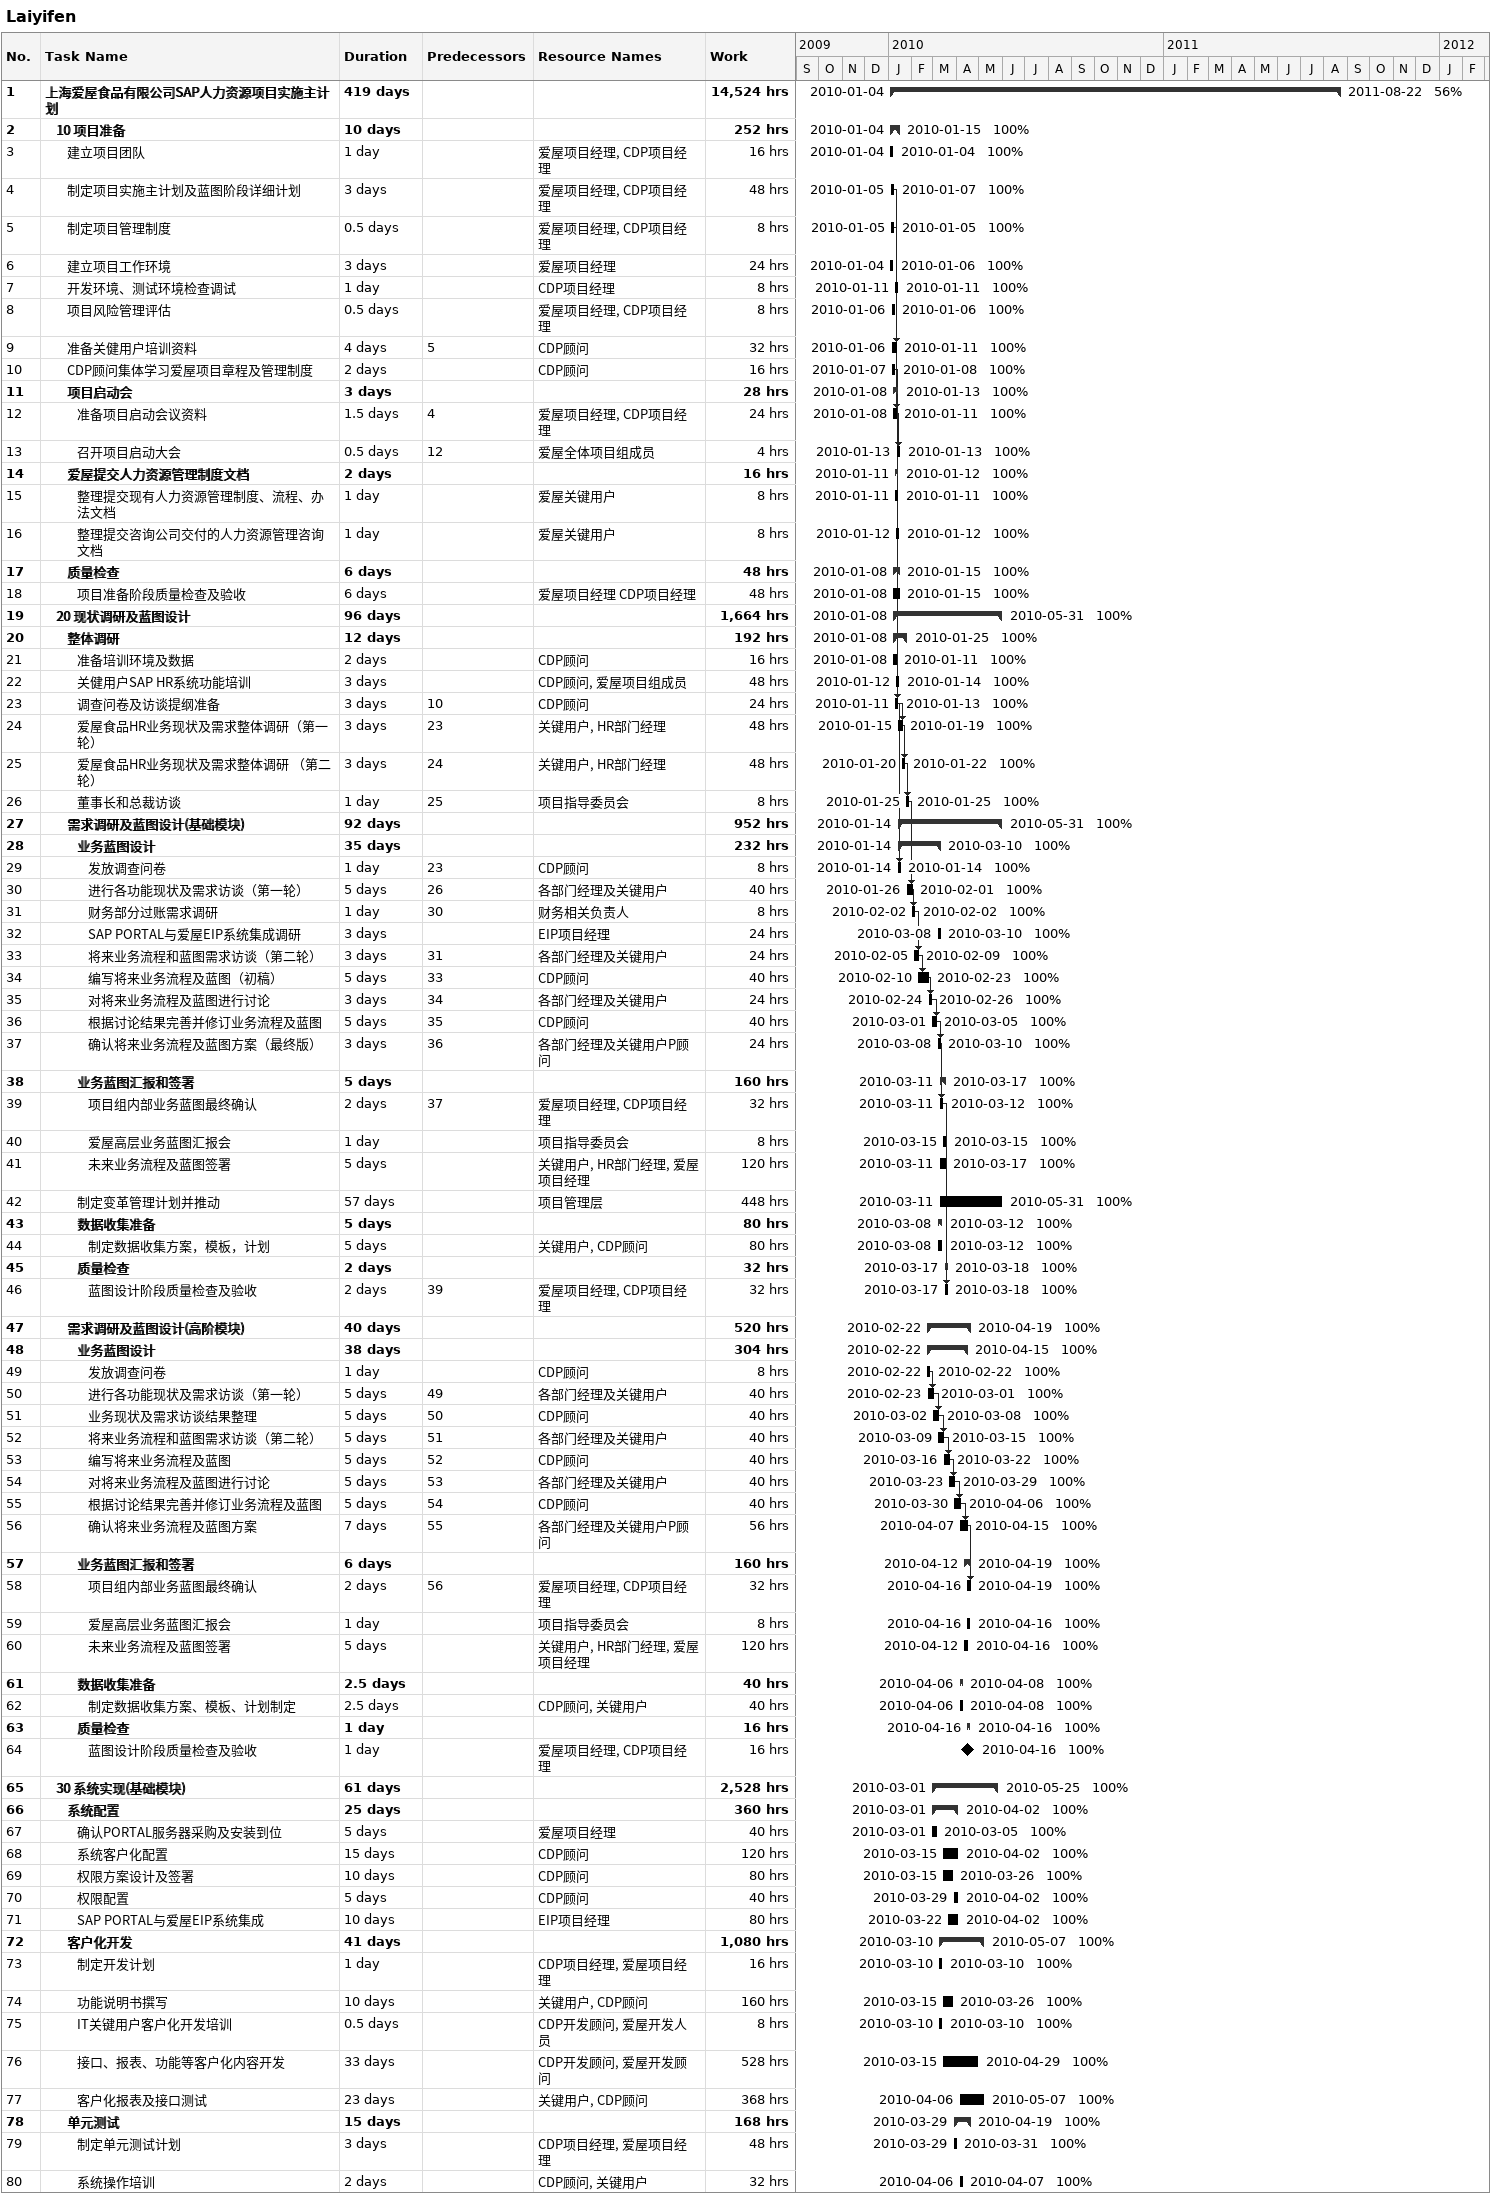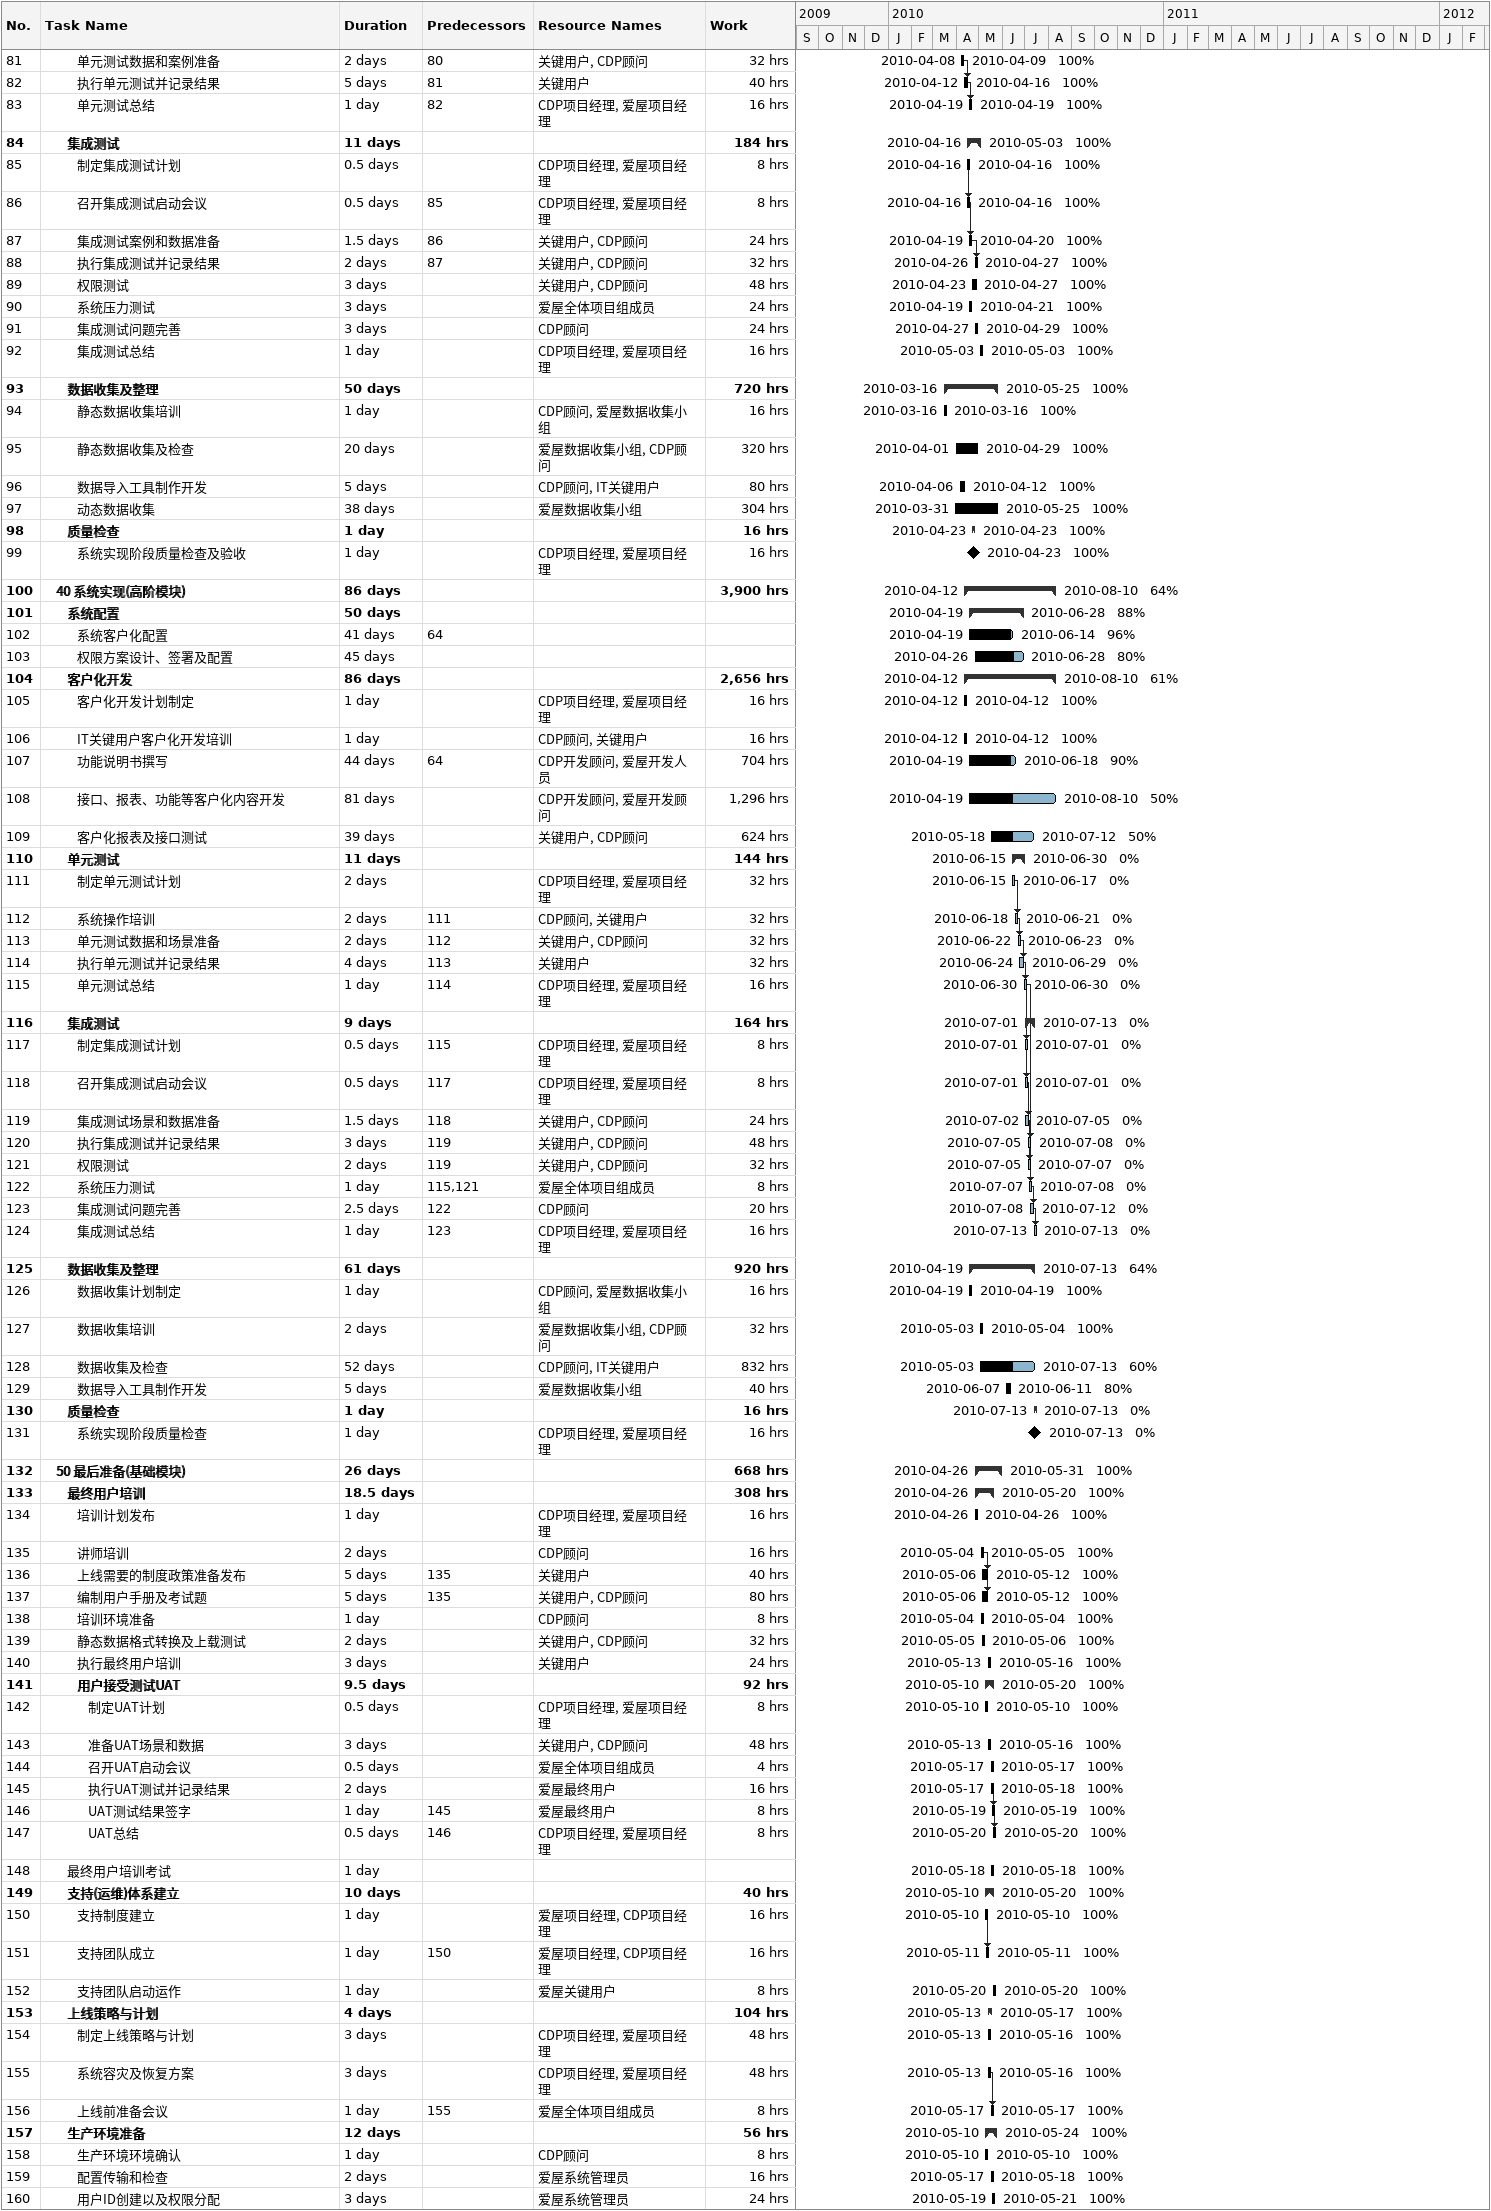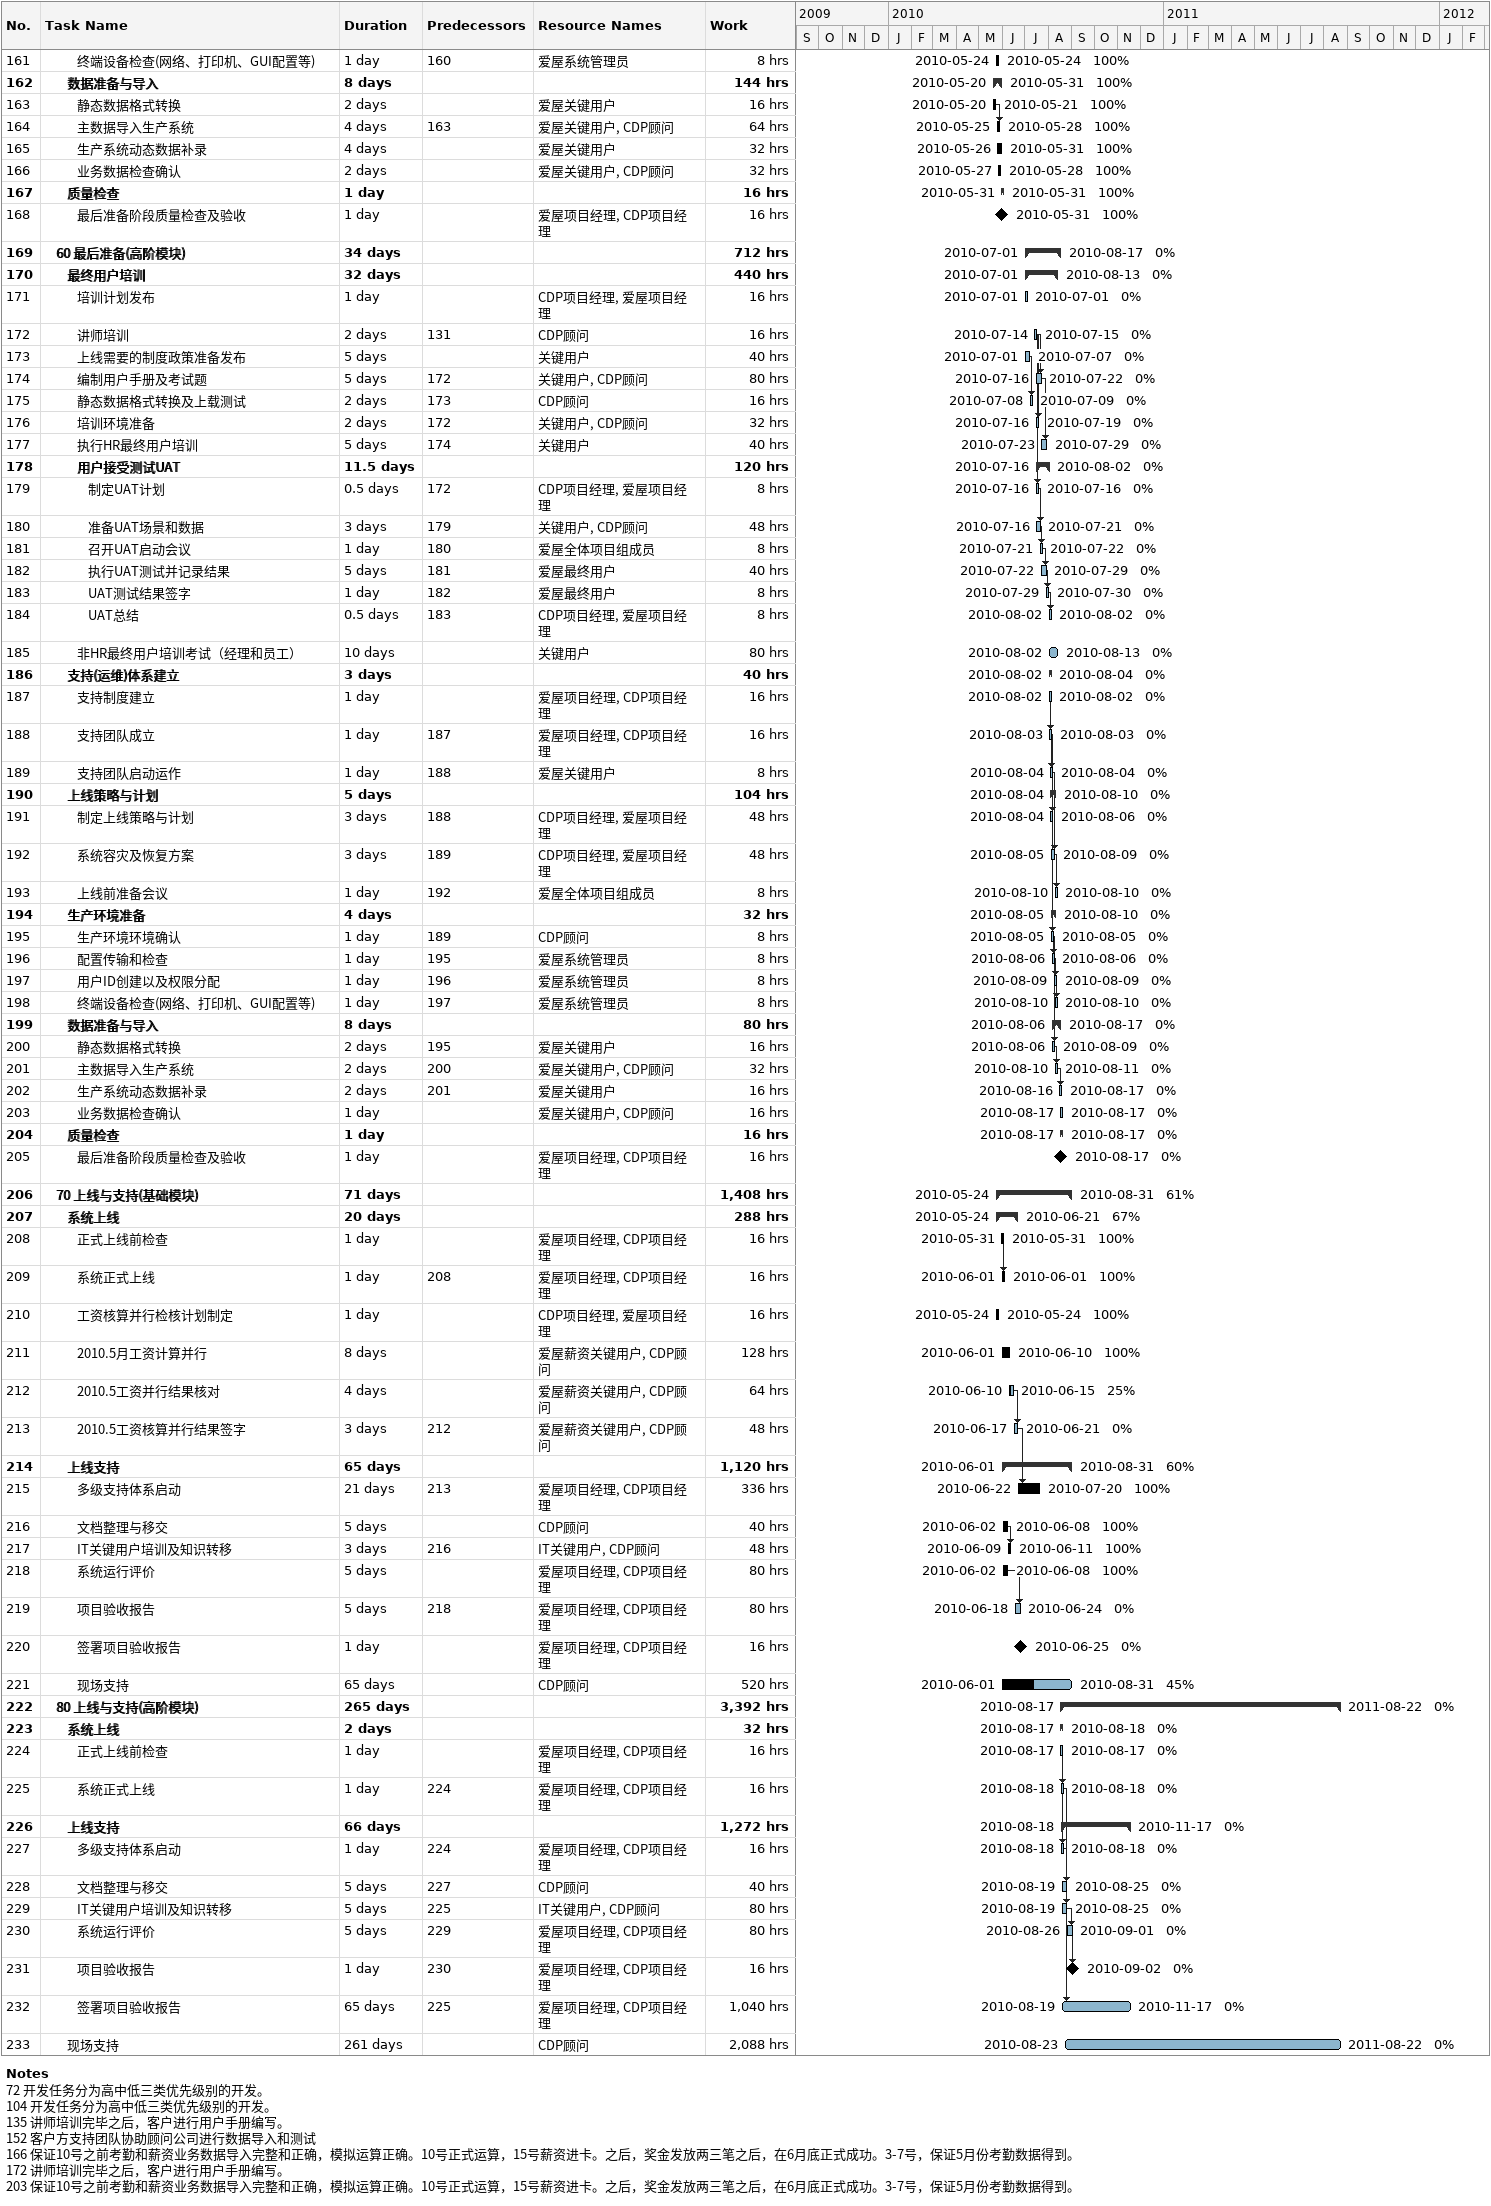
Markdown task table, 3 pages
Laiyifen

| ID | Level | Task | Duration | Start | Finish | Predecessors | Resources | % complete | Work (h) |
|---|---|---|---|---|---|---|---|---|---|
| 1 | 1 | **上海爱屋食品有限公司SAP人力资源项目实施主计划** | 419d | 2010-01-04 | 2011-08-22 |  |  | 56 | 14524 |
| 2 | 2 | **10 项目准备** | 10d | 2010-01-04 | 2010-01-15 |  |  | 100 | 252 |
| 3 | 3 | 建立项目团队 | 1d | 2010-01-04 | 2010-01-04 |  | 爱屋项目经理, CDP项目经理 | 100 | 16 |
| 4 | 3 | 制定项目实施主计划及蓝图阶段详细计划 | 3d | 2010-01-05 | 2010-01-07 |  | 爱屋项目经理, CDP项目经理 | 100 | 48 |
| 5 | 3 | 制定项目管理制度 | 0.5d | 2010-01-05 | 2010-01-05 |  | 爱屋项目经理, CDP项目经理 | 100 | 8 |
| 6 | 3 | 建立项目工作环境 | 3d | 2010-01-04 | 2010-01-06 |  | 爱屋项目经理 | 100 | 24 |
| 7 | 3 | 开发环境、测试环境检查调试 | 1d | 2010-01-11 | 2010-01-11 |  | CDP项目经理 | 100 | 8 |
| 8 | 3 | 项目风险管理评估 | 0.5d | 2010-01-06 | 2010-01-06 |  | 爱屋项目经理, CDP项目经理 | 100 | 8 |
| 9 | 3 | 准备关健用户培训资料 | 4d | 2010-01-06 | 2010-01-11 | 5 | CDP顾问 | 100 | 32 |
| 10 | 3 | CDP顾问集体学习爱屋项目章程及管理制度 | 2d | 2010-01-07 | 2010-01-08 |  | CDP顾问 | 100 | 16 |
| 11 | 3 | **项目启动会** | 3d | 2010-01-08 | 2010-01-13 |  |  | 100 | 28 |
| 12 | 4 | 准备项目启动会议资料 | 1.5d | 2010-01-08 | 2010-01-11 | 4 | 爱屋项目经理, CDP项目经理 | 100 | 24 |
| 13 | 4 | 召开项目启动大会 | 0.5d | 2010-01-13 | 2010-01-13 | 12 | 爱屋全体项目组成员 | 100 | 4 |
| 14 | 3 | **爱屋提交人力资源管理制度文档** | 2d | 2010-01-11 | 2010-01-12 |  |  | 100 | 16 |
| 15 | 4 | 整理提交现有人力资源管理制度、流程、办法文档 | 1d | 2010-01-11 | 2010-01-11 |  | 爱屋关键用户 | 100 | 8 |
| 16 | 4 | 整理提交咨询公司交付的人力资源管理咨询文档 | 1d | 2010-01-12 | 2010-01-12 |  | 爱屋关键用户 | 100 | 8 |
| 17 | 3 | **质量检查** | 6d | 2010-01-08 | 2010-01-15 |  |  | 100 | 48 |
| 18 | 4 | 项目准备阶段质量检查及验收 | 6d | 2010-01-08 | 2010-01-15 |  | 爱屋项目经理 CDP项目经理 | 100 | 48 |
| 19 | 2 | **20 现状调研及蓝图设计** | 96d | 2010-01-08 | 2010-05-31 |  |  | 100 | 1664 |
| 20 | 3 | **整体调研** | 12d | 2010-01-08 | 2010-01-25 |  |  | 100 | 192 |
| 21 | 4 | 准备培训环境及数据 | 2d | 2010-01-08 | 2010-01-11 |  | CDP顾问 | 100 | 16 |
| 22 | 4 | 关健用户SAP HR系统功能培训 | 3d | 2010-01-12 | 2010-01-14 |  | CDP顾问, 爱屋项目组成员 | 100 | 48 |
| 23 | 4 | 调查问卷及访谈提纲准备 | 3d | 2010-01-11 | 2010-01-13 | 10 | CDP顾问 | 100 | 24 |
| 24 | 4 | 爱屋食品HR业务现状及需求整体调研（第一轮） | 3d | 2010-01-15 | 2010-01-19 | 23 | 关键用户, HR部门经理 | 100 | 48 |
| 25 | 4 | 爱屋食品HR业务现状及需求整体调研 （第二轮） | 3d | 2010-01-20 | 2010-01-22 | 24 | 关键用户, HR部门经理 | 100 | 48 |
| 26 | 4 | 董事长和总裁访谈 | 1d | 2010-01-25 | 2010-01-25 | 25 | 项目指导委员会 | 100 | 8 |
| 27 | 3 | **需求调研及蓝图设计(基础模块)** | 92d | 2010-01-14 | 2010-05-31 |  |  | 100 | 952 |
| 28 | 4 | **业务蓝图设计** | 35d | 2010-01-14 | 2010-03-10 |  |  | 100 | 232 |
| 29 | 5 | 发放调查问卷 | 1d | 2010-01-14 | 2010-01-14 | 23 | CDP顾问 | 100 | 8 |
| 30 | 5 | 进行各功能现状及需求访谈（第一轮） | 5d | 2010-01-26 | 2010-02-01 | 26 | 各部门经理及关键用户 | 100 | 40 |
| 31 | 5 | 财务部分过账需求调研 | 1d | 2010-02-02 | 2010-02-02 | 30 | 财务相关负责人 | 100 | 8 |
| 32 | 5 | SAP PORTAL与爱屋EIP系统集成调研 | 3d | 2010-03-08 | 2010-03-10 |  | EIP项目经理 | 100 | 24 |
| 33 | 5 | 将来业务流程和蓝图需求访谈（第二轮） | 3d | 2010-02-05 | 2010-02-09 | 31 | 各部门经理及关键用户 | 100 | 24 |
| 34 | 5 | 编写将来业务流程及蓝图（初稿） | 5d | 2010-02-10 | 2010-02-23 | 33 | CDP顾问 | 100 | 40 |
| 35 | 5 | 对将来业务流程及蓝图进行讨论 | 3d | 2010-02-24 | 2010-02-26 | 34 | 各部门经理及关键用户 | 100 | 24 |
| 36 | 5 | 根据讨论结果完善并修订业务流程及蓝图 | 5d | 2010-03-01 | 2010-03-05 | 35 | CDP顾问 | 100 | 40 |
| 37 | 5 | 确认将来业务流程及蓝图方案（最终版） | 3d | 2010-03-08 | 2010-03-10 | 36 | 各部门经理及关键用户P顾问 | 100 | 24 |
| 38 | 4 | **业务蓝图汇报和签署** | 5d | 2010-03-11 | 2010-03-17 |  |  | 100 | 160 |
| 39 | 5 | 项目组内部业务蓝图最终确认 | 2d | 2010-03-11 | 2010-03-12 | 37 | 爱屋项目经理, CDP项目经理 | 100 | 32 |
| 40 | 5 | 爱屋高层业务蓝图汇报会 | 1d | 2010-03-15 | 2010-03-15 |  | 项目指导委员会 | 100 | 8 |
| 41 | 5 | 未来业务流程及蓝图签署 | 5d | 2010-03-11 | 2010-03-17 |  | 关键用户, HR部门经理, 爱屋项目经理 | 100 | 120 |
| 42 | 4 | 制定变革管理计划并推动 | 57d | 2010-03-11 | 2010-05-31 |  | 项目管理层 | 100 | 448 |
| 43 | 4 | **数据收集准备** | 5d | 2010-03-08 | 2010-03-12 |  |  | 100 | 80 |
| 44 | 5 | 制定数据收集方案，模板，计划 | 5d | 2010-03-08 | 2010-03-12 |  | 关键用户, CDP顾问 | 100 | 80 |
| 45 | 4 | **质量检查** | 2d | 2010-03-17 | 2010-03-18 |  |  | 100 | 32 |
| 46 | 5 | 蓝图设计阶段质量检查及验收 | 2d | 2010-03-17 | 2010-03-18 | 39 | 爱屋项目经理, CDP项目经理 | 100 | 32 |
| 47 | 3 | **需求调研及蓝图设计(高阶模块)** | 40d | 2010-02-22 | 2010-04-19 |  |  | 100 | 520 |
| 48 | 4 | **业务蓝图设计** | 38d | 2010-02-22 | 2010-04-15 |  |  | 100 | 304 |
| 49 | 5 | 发放调查问卷 | 1d | 2010-02-22 | 2010-02-22 |  | CDP顾问 | 100 | 8 |
| 50 | 5 | 进行各功能现状及需求访谈（第一轮） | 5d | 2010-02-23 | 2010-03-01 | 49 | 各部门经理及关键用户 | 100 | 40 |
| 51 | 5 | 业务现状及需求访谈结果整理 | 5d | 2010-03-02 | 2010-03-08 | 50 | CDP顾问 | 100 | 40 |
| 52 | 5 | 将来业务流程和蓝图需求访谈（第二轮） | 5d | 2010-03-09 | 2010-03-15 | 51 | 各部门经理及关键用户 | 100 | 40 |
| 53 | 5 | 编写将来业务流程及蓝图 | 5d | 2010-03-16 | 2010-03-22 | 52 | CDP顾问 | 100 | 40 |
| 54 | 5 | 对将来业务流程及蓝图进行讨论 | 5d | 2010-03-23 | 2010-03-29 | 53 | 各部门经理及关键用户 | 100 | 40 |
| 55 | 5 | 根据讨论结果完善并修订业务流程及蓝图 | 5d | 2010-03-30 | 2010-04-06 | 54 | CDP顾问 | 100 | 40 |
| 56 | 5 | 确认将来业务流程及蓝图方案 | 7d | 2010-04-07 | 2010-04-15 | 55 | 各部门经理及关键用户P顾问 | 100 | 56 |
| 57 | 4 | **业务蓝图汇报和签署** | 6d | 2010-04-12 | 2010-04-19 |  |  | 100 | 160 |
| 58 | 5 | 项目组内部业务蓝图最终确认 | 2d | 2010-04-16 | 2010-04-19 | 56 | 爱屋项目经理, CDP项目经理 | 100 | 32 |
| 59 | 5 | 爱屋高层业务蓝图汇报会 | 1d | 2010-04-16 | 2010-04-16 |  | 项目指导委员会 | 100 | 8 |
| 60 | 5 | 未来业务流程及蓝图签署 | 5d | 2010-04-12 | 2010-04-16 |  | 关键用户, HR部门经理, 爱屋项目经理 | 100 | 120 |
| 61 | 4 | **数据收集准备** | 2.5d | 2010-04-06 | 2010-04-08 |  |  | 100 | 40 |
| 62 | 5 | 制定数据收集方案、模板、计划制定 | 2.5d | 2010-04-06 | 2010-04-08 |  | CDP顾问, 关键用户 | 100 | 40 |
| 63 | 4 | **质量检查** | 1d | 2010-04-16 | 2010-04-16 |  |  | 100 | 16 |
| 64 | 5 | 蓝图设计阶段质量检查及验收 | 1d | 2010-04-16 | 2010-04-16 |  | 爱屋项目经理, CDP项目经理 | 100 | 16 |
| 65 | 2 | **30 系统实现(基础模块)** | 61d | 2010-03-01 | 2010-05-25 |  |  | 100 | 2528 |
| 66 | 3 | **系统配置** | 25d | 2010-03-01 | 2010-04-02 |  |  | 100 | 360 |
| 67 | 4 | 确认PORTAL服务器采购及安装到位 | 5d | 2010-03-01 | 2010-03-05 |  | 爱屋项目经理 | 100 | 40 |
| 68 | 4 | 系统客户化配置 | 15d | 2010-03-15 | 2010-04-02 |  | CDP顾问 | 100 | 120 |
| 69 | 4 | 权限方案设计及签署 | 10d | 2010-03-15 | 2010-03-26 |  | CDP顾问 | 100 | 80 |
| 70 | 4 | 权限配置 | 5d | 2010-03-29 | 2010-04-02 |  | CDP顾问 | 100 | 40 |
| 71 | 4 | SAP PORTAL与爱屋EIP系统集成 | 10d | 2010-03-22 | 2010-04-02 |  | EIP项目经理 | 100 | 80 |
| 72 | 3 | **客户化开发** | 41d | 2010-03-10 | 2010-05-07 |  |  | 100 | 1080 |
| 73 | 4 | 制定开发计划 | 1d | 2010-03-10 | 2010-03-10 |  | CDP项目经理, 爱屋项目经理 | 100 | 16 |
| 74 | 4 | 功能说明书撰写 | 10d | 2010-03-15 | 2010-03-26 |  | 关键用户, CDP顾问 | 100 | 160 |
| 75 | 4 | IT关键用户客户化开发培训 | 0.5d | 2010-03-10 | 2010-03-10 |  | CDP开发顾问, 爱屋开发人员 | 100 | 8 |
| 76 | 4 | 接口、报表、功能等客户化内容开发 | 33d | 2010-03-15 | 2010-04-29 |  | CDP开发顾问, 爱屋开发顾问 | 100 | 528 |
| 77 | 4 | 客户化报表及接口测试 | 23d | 2010-04-06 | 2010-05-07 |  | 关键用户, CDP顾问 | 100 | 368 |
| 78 | 3 | **单元测试** | 15d | 2010-03-29 | 2010-04-19 |  |  | 100 | 168 |
| 79 | 4 | 制定单元测试计划 | 3d | 2010-03-29 | 2010-03-31 |  | CDP项目经理, 爱屋项目经理 | 100 | 48 |
| 80 | 4 | 系统操作培训 | 2d | 2010-04-06 | 2010-04-07 |  | CDP顾问, 关键用户 | 100 | 32 |
| 81 | 4 | 单元测试数据和案例准备 | 2d | 2010-04-08 | 2010-04-09 | 80 | 关键用户, CDP顾问 | 100 | 32 |
| 82 | 4 | 执行单元测试并记录结果 | 5d | 2010-04-12 | 2010-04-16 | 81 | 关键用户 | 100 | 40 |
| 83 | 4 | 单元测试总结 | 1d | 2010-04-19 | 2010-04-19 | 82 | CDP项目经理, 爱屋项目经理 | 100 | 16 |
| 84 | 3 | **集成测试** | 11d | 2010-04-16 | 2010-05-03 |  |  | 100 | 184 |
| 85 | 4 | 制定集成测试计划 | 0.5d | 2010-04-16 | 2010-04-16 |  | CDP项目经理, 爱屋项目经理 | 100 | 8 |
| 86 | 4 | 召开集成测试启动会议 | 0.5d | 2010-04-16 | 2010-04-16 | 85 | CDP项目经理, 爱屋项目经理 | 100 | 8 |
| 87 | 4 | 集成测试案例和数据准备 | 1.5d | 2010-04-19 | 2010-04-20 | 86 | 关键用户, CDP顾问 | 100 | 24 |
| 88 | 4 | 执行集成测试并记录结果 | 2d | 2010-04-26 | 2010-04-27 | 87 | 关键用户, CDP顾问 | 100 | 32 |
| 89 | 4 | 权限测试 | 3d | 2010-04-23 | 2010-04-27 |  | 关键用户, CDP顾问 | 100 | 48 |
| 90 | 4 | 系统压力测试 | 3d | 2010-04-19 | 2010-04-21 |  | 爱屋全体项目组成员 | 100 | 24 |
| 91 | 4 | 集成测试问题完善 | 3d | 2010-04-27 | 2010-04-29 |  | CDP顾问 | 100 | 24 |
| 92 | 4 | 集成测试总结 | 1d | 2010-05-03 | 2010-05-03 |  | CDP项目经理, 爱屋项目经理 | 100 | 16 |
| 93 | 3 | **数据收集及整理** | 50d | 2010-03-16 | 2010-05-25 |  |  | 100 | 720 |
| 94 | 4 | 静态数据收集培训 | 1d | 2010-03-16 | 2010-03-16 |  | CDP顾问, 爱屋数据收集小组 | 100 | 16 |
| 95 | 4 | 静态数据收集及检查 | 20d | 2010-04-01 | 2010-04-29 |  | 爱屋数据收集小组, CDP顾问 | 100 | 320 |
| 96 | 4 | 数据导入工具制作开发 | 5d | 2010-04-06 | 2010-04-12 |  | CDP顾问, IT关键用户 | 100 | 80 |
| 97 | 4 | 动态数据收集 | 38d | 2010-03-31 | 2010-05-25 |  | 爱屋数据收集小组 | 100 | 304 |
| 98 | 3 | **质量检查** | 1d | 2010-04-23 | 2010-04-23 |  |  | 100 | 16 |
| 99 | 4 | 系统实现阶段质量检查及验收 | 1d | 2010-04-23 | 2010-04-23 |  | CDP项目经理, 爱屋项目经理 | 100 | 16 |
| 100 | 2 | **40 系统实现(高阶模块)** | 86d | 2010-04-12 | 2010-08-10 |  |  | 64 | 3900 |
| 101 | 3 | **系统配置** | 50d | 2010-04-19 | 2010-06-28 |  |  | 88 |  |
| 102 | 4 | 系统客户化配置 | 41d | 2010-04-19 | 2010-06-14 | 64 |  | 96 |  |
| 103 | 4 | 权限方案设计、签署及配置 | 45d | 2010-04-26 | 2010-06-28 |  |  | 80 |  |
| 104 | 3 | **客户化开发** | 86d | 2010-04-12 | 2010-08-10 |  |  | 61 | 2656 |
| 105 | 4 | 客户化开发计划制定 | 1d | 2010-04-12 | 2010-04-12 |  | CDP项目经理, 爱屋项目经理 | 100 | 16 |
| 106 | 4 | IT关键用户客户化开发培训 | 1d | 2010-04-12 | 2010-04-12 |  | CDP顾问, 关键用户 | 100 | 16 |
| 107 | 4 | 功能说明书撰写 | 44d | 2010-04-19 | 2010-06-18 | 64 | CDP开发顾问, 爱屋开发人员 | 90 | 704 |
| 108 | 4 | 接口、报表、功能等客户化内容开发 | 81d | 2010-04-19 | 2010-08-10 |  | CDP开发顾问, 爱屋开发顾问 | 50 | 1296 |
| 109 | 4 | 客户化报表及接口测试 | 39d | 2010-05-18 | 2010-07-12 |  | 关键用户, CDP顾问 | 50 | 624 |
| 110 | 3 | **单元测试** | 11d | 2010-06-15 | 2010-06-30 |  |  | 0 | 144 |
| 111 | 4 | 制定单元测试计划 | 2d | 2010-06-15 | 2010-06-17 |  | CDP项目经理, 爱屋项目经理 | 0 | 32 |
| 112 | 4 | 系统操作培训 | 2d | 2010-06-18 | 2010-06-21 | 111 | CDP顾问, 关键用户 | 0 | 32 |
| 113 | 4 | 单元测试数据和场景准备 | 2d | 2010-06-22 | 2010-06-23 | 112 | 关键用户, CDP顾问 | 0 | 32 |
| 114 | 4 | 执行单元测试并记录结果 | 4d | 2010-06-24 | 2010-06-29 | 113 | 关键用户 | 0 | 32 |
| 115 | 4 | 单元测试总结 | 1d | 2010-06-30 | 2010-06-30 | 114 | CDP项目经理, 爱屋项目经理 | 0 | 16 |
| 116 | 3 | **集成测试** | 9d | 2010-07-01 | 2010-07-13 |  |  | 0 | 164 |
| 117 | 4 | 制定集成测试计划 | 0.5d | 2010-07-01 | 2010-07-01 | 115 | CDP项目经理, 爱屋项目经理 | 0 | 8 |
| 118 | 4 | 召开集成测试启动会议 | 0.5d | 2010-07-01 | 2010-07-01 | 117 | CDP项目经理, 爱屋项目经理 | 0 | 8 |
| 119 | 4 | 集成测试场景和数据准备 | 1.5d | 2010-07-02 | 2010-07-05 | 118 | 关键用户, CDP顾问 | 0 | 24 |
| 120 | 4 | 执行集成测试并记录结果 | 3d | 2010-07-05 | 2010-07-08 | 119 | 关键用户, CDP顾问 | 0 | 48 |
| 121 | 4 | 权限测试 | 2d | 2010-07-05 | 2010-07-07 | 119 | 关键用户, CDP顾问 | 0 | 32 |
| 122 | 4 | 系统压力测试 | 1d | 2010-07-07 | 2010-07-08 | 115, 121 | 爱屋全体项目组成员 | 0 | 8 |
| 123 | 4 | 集成测试问题完善 | 2.5d | 2010-07-08 | 2010-07-12 | 122 | CDP顾问 | 0 | 20 |
| 124 | 4 | 集成测试总结 | 1d | 2010-07-13 | 2010-07-13 | 123 | CDP项目经理, 爱屋项目经理 | 0 | 16 |
| 125 | 3 | **数据收集及整理** | 61d | 2010-04-19 | 2010-07-13 |  |  | 64 | 920 |
| 126 | 4 | 数据收集计划制定 | 1d | 2010-04-19 | 2010-04-19 |  | CDP顾问, 爱屋数据收集小组 | 100 | 16 |
| 127 | 4 | 数据收集培训 | 2d | 2010-05-03 | 2010-05-04 |  | 爱屋数据收集小组, CDP顾问 | 100 | 32 |
| 128 | 4 | 数据收集及检查 | 52d | 2010-05-03 | 2010-07-13 |  | CDP顾问, IT关键用户 | 60 | 832 |
| 129 | 4 | 数据导入工具制作开发 | 5d | 2010-06-07 | 2010-06-11 |  | 爱屋数据收集小组 | 80 | 40 |
| 130 | 3 | **质量检查** | 1d | 2010-07-13 | 2010-07-13 |  |  | 0 | 16 |
| 131 | 4 | 系统实现阶段质量检查 | 1d | 2010-07-13 | 2010-07-13 |  | CDP项目经理, 爱屋项目经理 | 0 | 16 |
| 132 | 2 | **50 最后准备(基础模块)** | 26d | 2010-04-26 | 2010-05-31 |  |  | 100 | 668 |
| 133 | 3 | **最终用户培训** | 18.5d | 2010-04-26 | 2010-05-20 |  |  | 100 | 308 |
| 134 | 4 | 培训计划发布 | 1d | 2010-04-26 | 2010-04-26 |  | CDP项目经理, 爱屋项目经理 | 100 | 16 |
| 135 | 4 | 讲师培训 | 2d | 2010-05-04 | 2010-05-05 |  | CDP顾问 | 100 | 16 |
| 136 | 4 | 上线需要的制度政策准备发布 | 5d | 2010-05-06 | 2010-05-12 | 135 | 关键用户 | 100 | 40 |
| 137 | 4 | 编制用户手册及考试题 | 5d | 2010-05-06 | 2010-05-12 | 135 | 关键用户, CDP顾问 | 100 | 80 |
| 138 | 4 | 培训环境准备 | 1d | 2010-05-04 | 2010-05-04 |  | CDP顾问 | 100 | 8 |
| 139 | 4 | 静态数据格式转换及上载测试 | 2d | 2010-05-05 | 2010-05-06 |  | 关键用户, CDP顾问 | 100 | 32 |
| 140 | 4 | 执行最终用户培训 | 3d | 2010-05-13 | 2010-05-16 |  | 关键用户 | 100 | 24 |
| 141 | 4 | **用户接受测试UAT** | 9.5d | 2010-05-10 | 2010-05-20 |  |  | 100 | 92 |
| 142 | 5 | 制定UAT计划 | 0.5d | 2010-05-10 | 2010-05-10 |  | CDP项目经理, 爱屋项目经理 | 100 | 8 |
| 143 | 5 | 准备UAT场景和数据 | 3d | 2010-05-13 | 2010-05-16 |  | 关键用户, CDP顾问 | 100 | 48 |
| 144 | 5 | 召开UAT启动会议 | 0.5d | 2010-05-17 | 2010-05-17 |  | 爱屋全体项目组成员 | 100 | 4 |
| 145 | 5 | 执行UAT测试并记录结果 | 2d | 2010-05-17 | 2010-05-18 |  | 爱屋最终用户 | 100 | 16 |
| 146 | 5 | UAT测试结果签字 | 1d | 2010-05-19 | 2010-05-19 | 145 | 爱屋最终用户 | 100 | 8 |
| 147 | 5 | UAT总结 | 0.5d | 2010-05-20 | 2010-05-20 | 146 | CDP项目经理, 爱屋项目经理 | 100 | 8 |
| 148 | 3 | 最终用户培训考试 | 1d | 2010-05-18 | 2010-05-18 |  |  | 100 |  |
| 149 | 3 | **支持(运维)体系建立** | 10d | 2010-05-10 | 2010-05-20 |  |  | 100 | 40 |
| 150 | 4 | 支持制度建立 | 1d | 2010-05-10 | 2010-05-10 |  | 爱屋项目经理, CDP项目经理 | 100 | 16 |
| 151 | 4 | 支持团队成立 | 1d | 2010-05-11 | 2010-05-11 | 150 | 爱屋项目经理, CDP项目经理 | 100 | 16 |
| 152 | 4 | 支持团队启动运作 | 1d | 2010-05-20 | 2010-05-20 |  | 爱屋关键用户 | 100 | 8 |
| 153 | 3 | **上线策略与计划** | 4d | 2010-05-13 | 2010-05-17 |  |  | 100 | 104 |
| 154 | 4 | 制定上线策略与计划 | 3d | 2010-05-13 | 2010-05-16 |  | CDP项目经理, 爱屋项目经理 | 100 | 48 |
| 155 | 4 | 系统容灾及恢复方案 | 3d | 2010-05-13 | 2010-05-16 |  | CDP项目经理, 爱屋项目经理 | 100 | 48 |
| 156 | 4 | 上线前准备会议 | 1d | 2010-05-17 | 2010-05-17 | 155 | 爱屋全体项目组成员 | 100 | 8 |
| 157 | 3 | **生产环境准备** | 12d | 2010-05-10 | 2010-05-24 |  |  | 100 | 56 |
| 158 | 4 | 生产环境环境确认 | 1d | 2010-05-10 | 2010-05-10 |  | CDP顾问 | 100 | 8 |
| 159 | 4 | 配置传输和检查 | 2d | 2010-05-17 | 2010-05-18 |  | 爱屋系统管理员 | 100 | 16 |
| 160 | 4 | 用户ID创建以及权限分配 | 3d | 2010-05-19 | 2010-05-21 |  | 爱屋系统管理员 | 100 | 24 |
| 161 | 4 | 终端设备检查(网络、打印机、GUI配置等) | 1d | 2010-05-24 | 2010-05-24 | 160 | 爱屋系统管理员 | 100 | 8 |
| 162 | 3 | **数据准备与导入** | 8d | 2010-05-20 | 2010-05-31 |  |  | 100 | 144 |
| 163 | 4 | 静态数据格式转换 | 2d | 2010-05-20 | 2010-05-21 |  | 爱屋关键用户 | 100 | 16 |
| 164 | 4 | 主数据导入生产系统 | 4d | 2010-05-25 | 2010-05-28 | 163 | 爱屋关键用户, CDP顾问 | 100 | 64 |
| 165 | 4 | 生产系统动态数据补录 | 4d | 2010-05-26 | 2010-05-31 |  | 爱屋关键用户 | 100 | 32 |
| 166 | 4 | 业务数据检查确认 | 2d | 2010-05-27 | 2010-05-28 |  | 爱屋关键用户, CDP顾问 | 100 | 32 |
| 167 | 3 | **质量检查** | 1d | 2010-05-31 | 2010-05-31 |  |  | 100 | 16 |
| 168 | 4 | 最后准备阶段质量检查及验收 | 1d | 2010-05-31 | 2010-05-31 |  | 爱屋项目经理, CDP项目经理 | 100 | 16 |
| 169 | 2 | **60 最后准备(高阶模块)** | 34d | 2010-07-01 | 2010-08-17 |  |  | 0 | 712 |
| 170 | 3 | **最终用户培训** | 32d | 2010-07-01 | 2010-08-13 |  |  | 0 | 440 |
| 171 | 4 | 培训计划发布 | 1d | 2010-07-01 | 2010-07-01 |  | CDP项目经理, 爱屋项目经理 | 0 | 16 |
| 172 | 4 | 讲师培训 | 2d | 2010-07-14 | 2010-07-15 | 131 | CDP顾问 | 0 | 16 |
| 173 | 4 | 上线需要的制度政策准备发布 | 5d | 2010-07-01 | 2010-07-07 |  | 关键用户 | 0 | 40 |
| 174 | 4 | 编制用户手册及考试题 | 5d | 2010-07-16 | 2010-07-22 | 172 | 关键用户, CDP顾问 | 0 | 80 |
| 175 | 4 | 静态数据格式转换及上载测试 | 2d | 2010-07-08 | 2010-07-09 | 173 | CDP顾问 | 0 | 16 |
| 176 | 4 | 培训环境准备 | 2d | 2010-07-16 | 2010-07-19 | 172 | 关键用户, CDP顾问 | 0 | 32 |
| 177 | 4 | 执行HR最终用户培训 | 5d | 2010-07-23 | 2010-07-29 | 174 | 关键用户 | 0 | 40 |
| 178 | 4 | **用户接受测试UAT** | 11.5d | 2010-07-16 | 2010-08-02 |  |  | 0 | 120 |
| 179 | 5 | 制定UAT计划 | 0.5d | 2010-07-16 | 2010-07-16 | 172 | CDP项目经理, 爱屋项目经理 | 0 | 8 |
| 180 | 5 | 准备UAT场景和数据 | 3d | 2010-07-16 | 2010-07-21 | 179 | 关键用户, CDP顾问 | 0 | 48 |
| 181 | 5 | 召开UAT启动会议 | 1d | 2010-07-21 | 2010-07-22 | 180 | 爱屋全体项目组成员 | 0 | 8 |
| 182 | 5 | 执行UAT测试并记录结果 | 5d | 2010-07-22 | 2010-07-29 | 181 | 爱屋最终用户 | 0 | 40 |
| 183 | 5 | UAT测试结果签字 | 1d | 2010-07-29 | 2010-07-30 | 182 | 爱屋最终用户 | 0 | 8 |
| 184 | 5 | UAT总结 | 0.5d | 2010-08-02 | 2010-08-02 | 183 | CDP项目经理, 爱屋项目经理 | 0 | 8 |
| 185 | 4 | 非HR最终用户培训考试（经理和员工） | 10d | 2010-08-02 | 2010-08-13 |  | 关键用户 | 0 | 80 |
| 186 | 3 | **支持(运维)体系建立** | 3d | 2010-08-02 | 2010-08-04 |  |  | 0 | 40 |
| 187 | 4 | 支持制度建立 | 1d | 2010-08-02 | 2010-08-02 |  | 爱屋项目经理, CDP项目经理 | 0 | 16 |
| 188 | 4 | 支持团队成立 | 1d | 2010-08-03 | 2010-08-03 | 187 | 爱屋项目经理, CDP项目经理 | 0 | 16 |
| 189 | 4 | 支持团队启动运作 | 1d | 2010-08-04 | 2010-08-04 | 188 | 爱屋关键用户 | 0 | 8 |
| 190 | 3 | **上线策略与计划** | 5d | 2010-08-04 | 2010-08-10 |  |  | 0 | 104 |
| 191 | 4 | 制定上线策略与计划 | 3d | 2010-08-04 | 2010-08-06 | 188 | CDP项目经理, 爱屋项目经理 | 0 | 48 |
| 192 | 4 | 系统容灾及恢复方案 | 3d | 2010-08-05 | 2010-08-09 | 189 | CDP项目经理, 爱屋项目经理 | 0 | 48 |
| 193 | 4 | 上线前准备会议 | 1d | 2010-08-10 | 2010-08-10 | 192 | 爱屋全体项目组成员 | 0 | 8 |
| 194 | 3 | **生产环境准备** | 4d | 2010-08-05 | 2010-08-10 |  |  | 0 | 32 |
| 195 | 4 | 生产环境环境确认 | 1d | 2010-08-05 | 2010-08-05 | 189 | CDP顾问 | 0 | 8 |
| 196 | 4 | 配置传输和检查 | 1d | 2010-08-06 | 2010-08-06 | 195 | 爱屋系统管理员 | 0 | 8 |
| 197 | 4 | 用户ID创建以及权限分配 | 1d | 2010-08-09 | 2010-08-09 | 196 | 爱屋系统管理员 | 0 | 8 |
| 198 | 4 | 终端设备检查(网络、打印机、GUI配置等) | 1d | 2010-08-10 | 2010-08-10 | 197 | 爱屋系统管理员 | 0 | 8 |
| 199 | 3 | **数据准备与导入** | 8d | 2010-08-06 | 2010-08-17 |  |  | 0 | 80 |
| 200 | 4 | 静态数据格式转换 | 2d | 2010-08-06 | 2010-08-09 | 195 | 爱屋关键用户 | 0 | 16 |
| 201 | 4 | 主数据导入生产系统 | 2d | 2010-08-10 | 2010-08-11 | 200 | 爱屋关键用户, CDP顾问 | 0 | 32 |
| 202 | 4 | 生产系统动态数据补录 | 2d | 2010-08-16 | 2010-08-17 | 201 | 爱屋关键用户 | 0 | 16 |
| 203 | 4 | 业务数据检查确认 | 1d | 2010-08-17 | 2010-08-17 |  | 爱屋关键用户, CDP顾问 | 0 | 16 |
| 204 | 3 | **质量检查** | 1d | 2010-08-17 | 2010-08-17 |  |  | 0 | 16 |
| 205 | 4 | 最后准备阶段质量检查及验收 | 1d | 2010-08-17 | 2010-08-17 |  | 爱屋项目经理, CDP项目经理 | 0 | 16 |
| 206 | 2 | **70 上线与支持(基础模块)** | 71d | 2010-05-24 | 2010-08-31 |  |  | 61 | 1408 |
| 207 | 3 | **系统上线** | 20d | 2010-05-24 | 2010-06-21 |  |  | 67 | 288 |
| 208 | 4 | 正式上线前检查 | 1d | 2010-05-31 | 2010-05-31 |  | 爱屋项目经理, CDP项目经理 | 100 | 16 |
| 209 | 4 | 系统正式上线 | 1d | 2010-06-01 | 2010-06-01 | 208 | 爱屋项目经理, CDP项目经理 | 100 | 16 |
| 210 | 4 | 工资核算并行检核计划制定 | 1d | 2010-05-24 | 2010-05-24 |  | CDP项目经理, 爱屋项目经理 | 100 | 16 |
| 211 | 4 | 2010.5月工资计算并行 | 8d | 2010-06-01 | 2010-06-10 |  | 爱屋薪资关键用户, CDP顾问 | 100 | 128 |
| 212 | 4 | 2010.5工资并行结果核对 | 4d | 2010-06-10 | 2010-06-15 |  | 爱屋薪资关键用户, CDP顾问 | 25 | 64 |
| 213 | 4 | 2010.5工资核算并行结果签字 | 3d | 2010-06-17 | 2010-06-21 | 212 | 爱屋薪资关键用户, CDP顾问 | 0 | 48 |
| 214 | 3 | **上线支持** | 65d | 2010-06-01 | 2010-08-31 |  |  | 60 | 1120 |
| 215 | 4 | 多级支持体系启动 | 21d | 2010-06-22 | 2010-07-20 | 213 | 爱屋项目经理, CDP项目经理 | 100 | 336 |
| 216 | 4 | 文档整理与移交 | 5d | 2010-06-02 | 2010-06-08 |  | CDP顾问 | 100 | 40 |
| 217 | 4 | IT关键用户培训及知识转移 | 3d | 2010-06-09 | 2010-06-11 | 216 | IT关键用户, CDP顾问 | 100 | 48 |
| 218 | 4 | 系统运行评价 | 5d | 2010-06-02 | 2010-06-08 |  | 爱屋项目经理, CDP项目经理 | 100 | 80 |
| 219 | 4 | 项目验收报告 | 5d | 2010-06-18 | 2010-06-24 | 218 | 爱屋项目经理, CDP项目经理 | 0 | 80 |
| 220 | 4 | 签署项目验收报告 | 1d | 2010-06-25 | 2010-06-25 |  | 爱屋项目经理, CDP项目经理 | 0 | 16 |
| 221 | 4 | 现场支持 | 65d | 2010-06-01 | 2010-08-31 |  | CDP顾问 | 45 | 520 |
| 222 | 2 | **80 上线与支持(高阶模块)** | 265d | 2010-08-17 | 2011-08-22 |  |  | 0 | 3392 |
| 223 | 3 | **系统上线** | 2d | 2010-08-17 | 2010-08-18 |  |  | 0 | 32 |
| 224 | 4 | 正式上线前检查 | 1d | 2010-08-17 | 2010-08-17 |  | 爱屋项目经理, CDP项目经理 | 0 | 16 |
| 225 | 4 | 系统正式上线 | 1d | 2010-08-18 | 2010-08-18 | 224 | 爱屋项目经理, CDP项目经理 | 0 | 16 |
| 226 | 3 | **上线支持** | 66d | 2010-08-18 | 2010-11-17 |  |  | 0 | 1272 |
| 227 | 4 | 多级支持体系启动 | 1d | 2010-08-18 | 2010-08-18 | 224 | 爱屋项目经理, CDP项目经理 | 0 | 16 |
| 228 | 4 | 文档整理与移交 | 5d | 2010-08-19 | 2010-08-25 | 227 | CDP顾问 | 0 | 40 |
| 229 | 4 | IT关键用户培训及知识转移 | 5d | 2010-08-19 | 2010-08-25 | 225 | IT关键用户, CDP顾问 | 0 | 80 |
| 230 | 4 | 系统运行评价 | 5d | 2010-08-26 | 2010-09-01 | 229 | 爱屋项目经理, CDP项目经理 | 0 | 80 |
| 231 | 4 | 项目验收报告 | 1d | 2010-09-02 | 2010-09-02 | 230 | 爱屋项目经理, CDP项目经理 | 0 | 16 |
| 232 | 4 | 签署项目验收报告 | 65d | 2010-08-19 | 2010-11-17 | 225 | 爱屋项目经理, CDP项目经理 | 0 | 1040 |
| 233 | 3 | 现场支持 | 261d | 2010-08-23 | 2011-08-22 |  | CDP顾问 | 0 | 2088 |

Notes
- 72: 开发任务分为高中低三类优先级别的开发。
- 104: 开发任务分为高中低三类优先级别的开发。
- 135: 讲师培训完毕之后，客户进行用户手册编写。
- 152: 客户方支持团队协助顾问公司进行数据导入和测试
- 166: 保证10号之前考勤和薪资业务数据导入完整和正确，模拟运算正确。10号正式运算，15号薪资进卡。之后，奖金发放两三笔之后，在6月底正式成功。3-7号，保证5月份考勤数据得到。
- 172: 讲师培训完毕之后，客户进行用户手册编写。
- 203: 保证10号之前考勤和薪资业务数据导入完整和正确，模拟运算正确。10号正式运算，15号薪资进卡。之后，奖金发放两三笔之后，在6月底正式成功。3-7号，保证5月份考勤数据得到。
